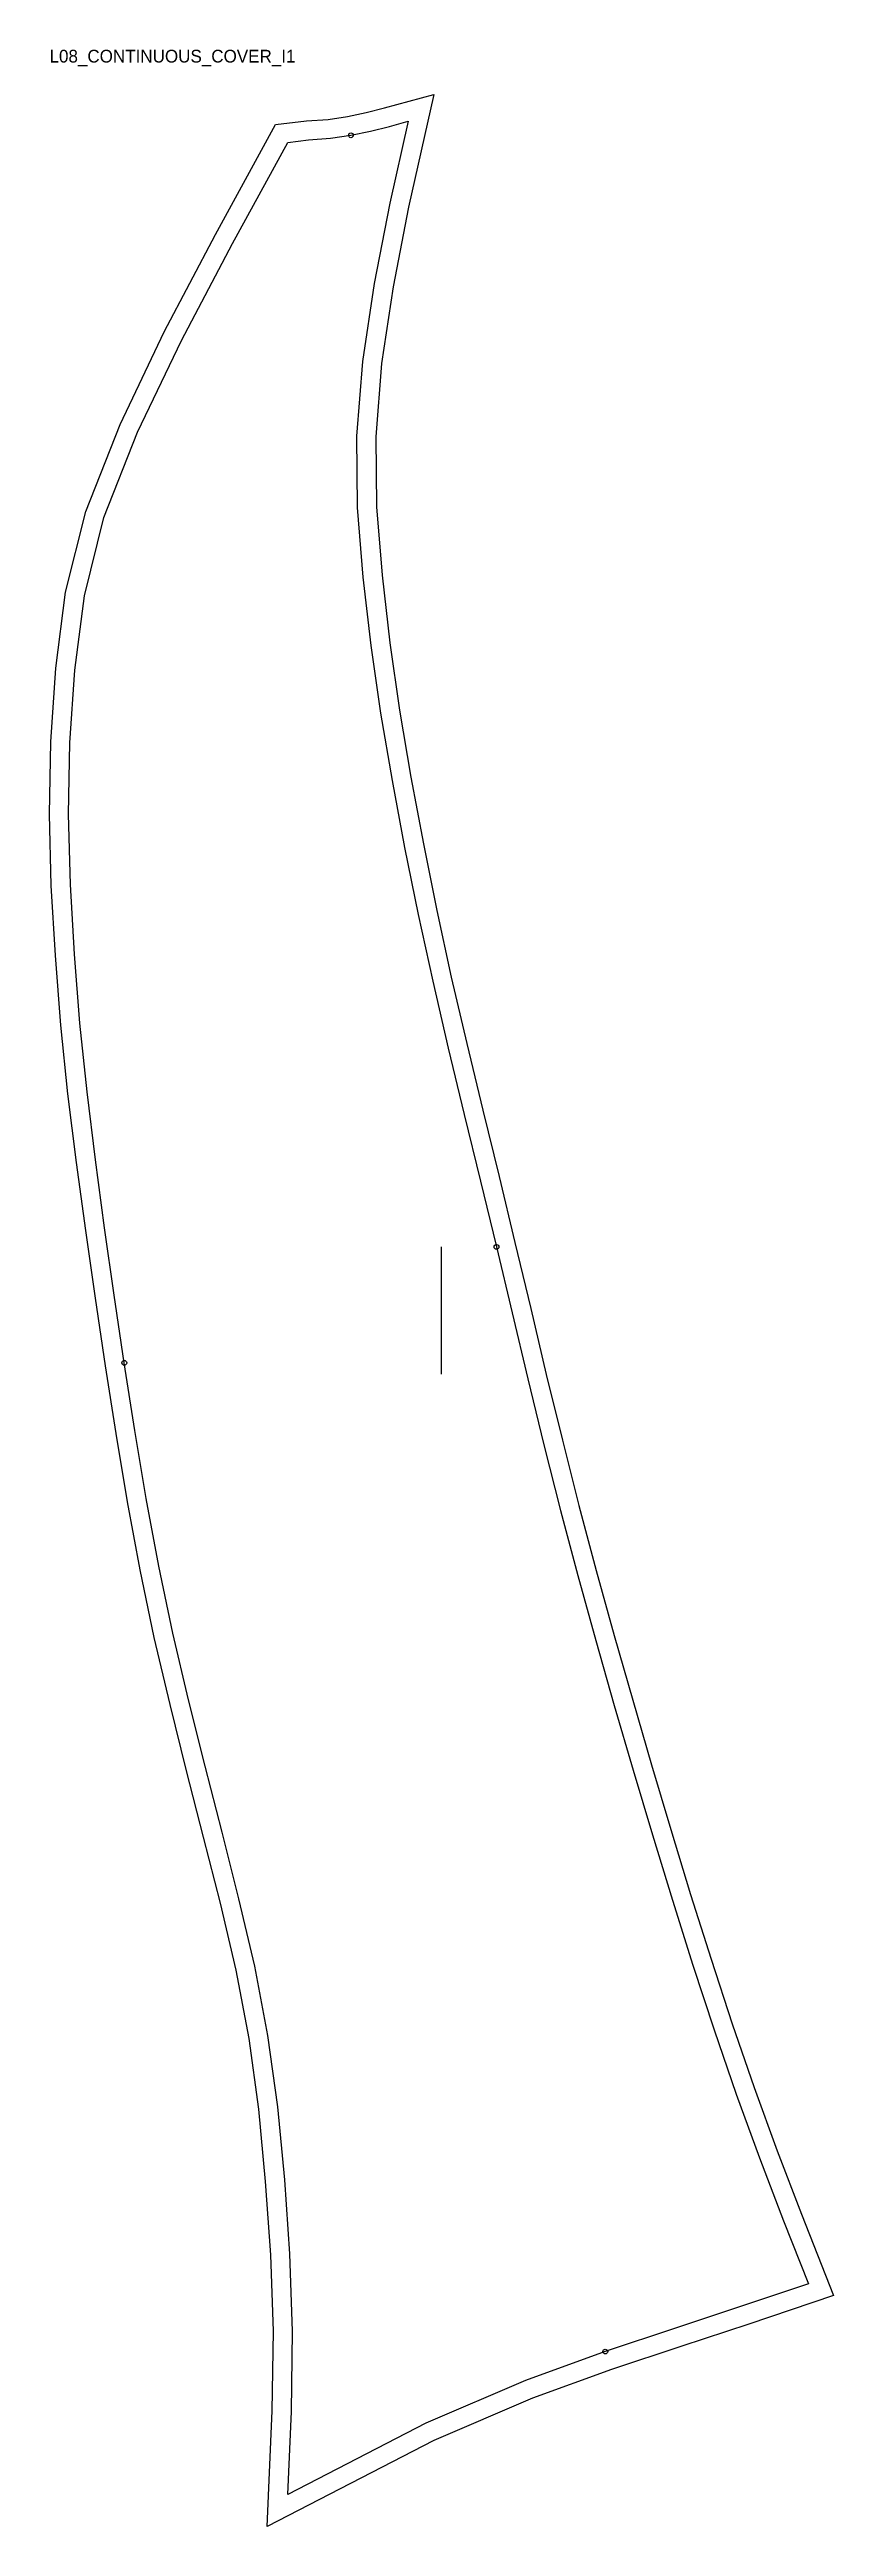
# Model space of a CAD drawing. Header units: millimetres. Extents: x -150 to 343, y -20 to 1536.
import ezdxf

# ---------------------------------------------------------------- set-up
doc = ezdxf.new("R2010")
doc.units = ezdxf.units.MM
for name, color, linetype in [('CUT', 1, 'Continuous'), ('GRAIN', 3, 'Continuous'), ('ID', 7, 'Continuous'), ('NOTCH', 2, 'Continuous'), ('SEAM', 5, 'Continuous')]:
    doc.layers.add(name, color=color, linetype=linetype)

msp = doc.modelspace()

# ---------------------------------------------------------------- linework, layer by layer
at = {"layer": 'CUT'}
msp.add_lwpolyline([(-12.9, -20.2), (-9.7, 52.5), (-9, 102.5), (-10.6, 150.4), (-13.9, 196.6), (-18.2, 242), (-24.2, 286.3), (-32.4, 329.3), (-42.3, 371.3), (-52.9, 412.9), (-63.6, 454.5), (-73.9, 496.2), (-83.9, 538.3), (-92.8, 580.8), (-100.7, 623.5), (-107.9, 666.3), (-114.6, 709), (-120.8, 751.5), (-126.9, 794), (-132.8, 836.7), (-138.1, 879.7), (-142.6, 923), (-146, 966.7), (-148.6, 1010.7), (-149.7, 1055.4), (-148.9, 1100.8), (-145.7, 1147.1), (-139.6, 1194.9), (-126.9, 1245.6), (-105.4, 1300.2), (-77.6, 1358.4), (-45.3, 1419.6), (-7.6, 1488.6), (11.9, 1491), (25.5, 1491.9), (37.6, 1493.7), (49.3, 1496.2), (60.9, 1499.1), (91.9, 1507.6), (75.9, 1436.8), (66.2, 1386.8), (59, 1338.5), (55.3, 1292.4), (55.7, 1248.5), (59.3, 1205.6), (64.2, 1163), (70.3, 1120.7), (77.4, 1078.7), (85.3, 1036.8), (93.7, 995), (102.8, 953.1), (112.6, 911.3), (122.6, 869.5), (132.8, 827.9), (142.8, 786.4), (152.7, 744.9), (162.5, 703.5), (172.6, 662.2), (183, 621.2), (193.9, 580.3), (205.2, 539.6), (216.8, 498.9), (228.6, 458.3), (240.8, 417.6), (253.2, 376.9), (266.1, 336.1), (279.4, 295.6), (293.2, 255.5), (307.7, 215.7), (322.8, 176.1), (343, 124.9), (289.7, 107), (247.6, 93.1), (203.5, 78.4), (153.9, 60.4), (91.9, 33.9), (-12.9, -20.2)], close=True, dxfattribs=at)
at = {"layer": 'GRAIN'}
msp.add_line((96.7, 703.7), (96.7, 783.7), dxfattribs=at)
at = {"layer": 'NOTCH'}
for centre in [(39.7, 1481.9), (131.2, 783.6), (-102.7, 710.8), (199.6, 89.7)]:
    msp.add_circle(centre, 1.5, dxfattribs=at)
at = {"layer": 'SEAM'}
msp.add_lwpolyline([(0, 0), (2.3, 52.1), (3, 102.6), (1.4, 151), (-1.9, 197.6), (-6.3, 243.4), (-12.4, 288.2), (-20.6, 331.8), (-30.7, 374.2), (-41.3, 415.9), (-51.9, 457.5), (-62.3, 499.1), (-72.1, 540.9), (-81, 583.1), (-88.9, 625.6), (-96.1, 668.2), (-102.7, 710.8), (-109, 753.2), (-115.1, 795.7), (-120.9, 838.3), (-126.1, 881), (-130.6, 924.1), (-134, 967.5), (-136.6, 1011.2), (-137.7, 1055.4), (-136.9, 1100.3), (-133.8, 1145.9), (-127.8, 1192.6), (-115.5, 1241.9), (-94.4, 1295.5), (-66.8, 1353), (-34.7, 1413.9), (0, 1477.4), (13, 1479.1), (26.8, 1480), (39.7, 1481.9), (52, 1484.5), (64, 1487.5), (75.8, 1490.7), (64.2, 1439.3), (54.4, 1388.8), (47.1, 1339.9), (43.3, 1292.9), (43.7, 1248), (47.3, 1204.4), (52.3, 1161.4), (58.4, 1118.8), (65.6, 1076.6), (73.5, 1034.5), (82, 992.5), (91.1, 950.5), (100.9, 908.5), (111, 866.7), (121.1, 825), (131.2, 783.6), (141, 742.1), (150.9, 700.7), (160.9, 659.3), (171.4, 618.1), (182.4, 577.2), (193.7, 536.3), (205.2, 495.6), (217.1, 454.9), (229.3, 414.2), (241.8, 373.3), (254.7, 332.5), (268.1, 291.8), (281.9, 251.5), (296.5, 211.5), (311.6, 171.8), (327.2, 132.3), (285.9, 118.4), (243.8, 104.5), (199.6, 89.7), (149.5, 71.6), (86.8, 44.8)], close=True, dxfattribs=at)

# ---------------------------------------------------------------- texts
at = {"layer": 'ID'}
msp.add_text('L08_CONTINUOUS_COVER_I1', height=8, dxfattribs=at).set_placement((-149.7, 1527.6))

doc.saveas('drawing.dxf')
